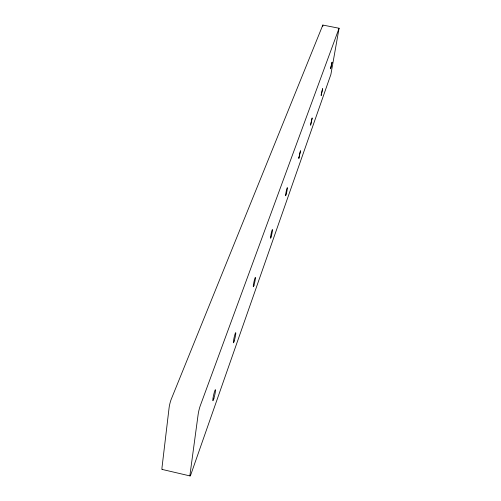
<?xml version="1.0" encoding="UTF-8"?>
<svg xmlns="http://www.w3.org/2000/svg" width="501" height="501" viewBox="0 0 501 501"><rect width="100%" height="100%" fill="white"/><g stroke="black" fill="none" stroke-linecap="round" stroke-linejoin="round"><path stroke-width="0.75" d="M322.788 26.434L322.832 25.05L171.185 399.378A6.187 0.814 -76.6 0 0 169.081 407.883L162.011 467.508A6.05 0.758 -76.3 0 0 162.33 469.287M339.071 28.25L200.187 405.979A6.2 0.664 -76.9 0 0 198.133 414.515L190.086 474.052A6.062 0.614 -76.7 0 0 190.906 474.384L330.892 74.442L339.071 28.25L322.832 25.05M162.092 469.418L190.086 475.95M298.846 157.84L298.865 158.46L300.487 150.732L298.846 157.84M310.645 124.599L310.645 125.231L312.173 117.935L310.645 124.599M321.197 94.871L321.179 95.516L322.631 88.608L321.197 94.871M330.685 68.13L330.654 68.787L332.031 62.224L330.685 68.13M213.877 398.47A5.655 0.557 -77.1 0 0 215.461 389.722A5.655 0.557 -77.1 0 0 213.132 397.406A5.655 0.557 -77.1 0 0 213.877 398.47M286.303 193.9A4.202 0.326 -78.2 0 0 287.33 187.643A4.202 0.326 -78.2 0 0 285.77 193.718A4.202 0.326 -78.2 0 0 286.303 193.9M271.11 236.96A4.484 0.369 -78 0 0 272.481 229.646A4.484 0.369 -78 0 0 270.878 235.075A4.484 0.369 -78 0 0 271.11 236.96M254.001 285.238A4.822 0.426 -77.8 0 0 255.441 277.479A4.822 0.426 -77.8 0 0 253.631 283.547A4.822 0.426 -77.8 0 0 254.001 285.238M234.255 340.962A5.223 0.488 -77.5 0 0 235.764 332.708A5.223 0.488 -77.5 0 0 233.71 339.553A5.223 0.488 -77.5 0 0 234.255 340.962"/></g></svg>
